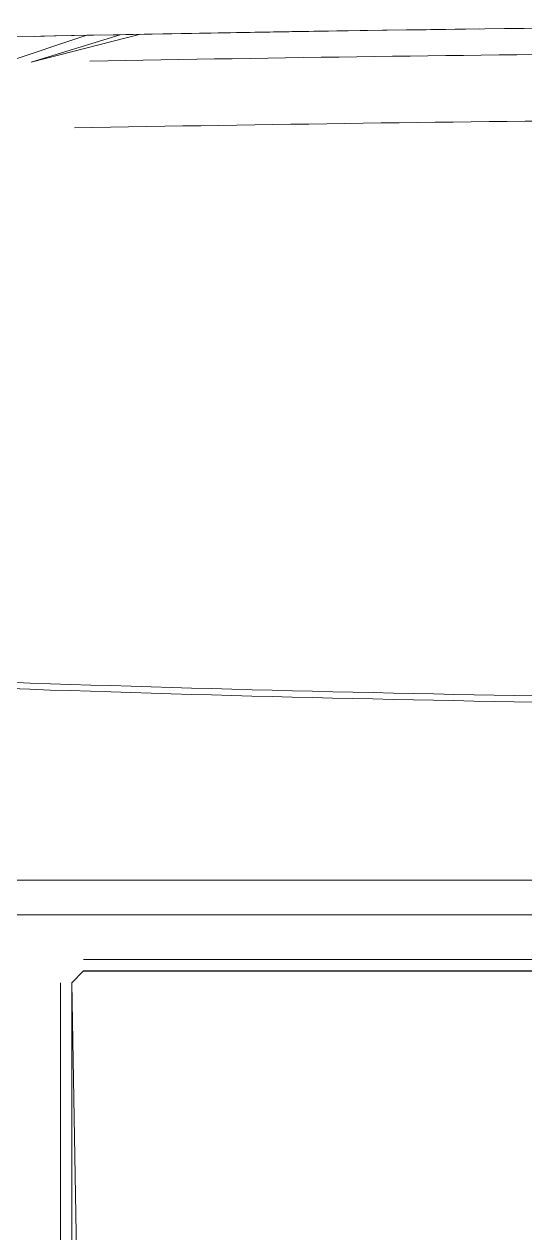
# Model space of a CAD drawing. Header units: millimetres. Extents: x 521 to 148073, y -17811 to 32040.
# Drawn here: x 59657.9 to 59702.7, y 10170.7 to 10278.9 of the extents above; entities that cross this region are included whole.
import ezdxf

# ---------------------------------------------------------------- set-up
doc = ezdxf.new("R2010")
doc.units = ezdxf.units.MM
doc.layers.add('Datové rozvody', color=6, linetype='Continuous')
doc.layers.add('PDF_Geometrie', color=7, linetype='Continuous', true_color=0xbdbdbd)

# ---------------------------------------------------------------- blocks, each defined once
blk = doc.blocks.new('projektor')
at = {"layer": 'PDF_Geometrie', "lineweight": 13}
for points in [[(86470.74, 15187.17), (86470.82, 15183.15), (86468.42, 15190.34), (86468.4, 15191.44), (86468.38, 15192.54), (86468.36, 15193.62), (86468.33, 15194.69), (86468.31, 15195.8), (86468.28, 15196.96), (86468.24, 15198.17), (86468.2, 15199.41), (86468.15, 15200.7), (86468.09, 15202.02), (86468.03, 15203.35), (86467.96, 15204.7), (86467.88, 15206.05), (86467.79, 15207.38), (86467.71, 15208.67), (86467.61, 15209.94), (86467.51, 15211.18), (86467.41, 15212.39), (86467.3, 15213.58), (86467.19, 15214.74)], [(86394.27, 15194.02), (86394.27, 15097.26), (86394.17, 15059.77)], [(86397.29, 15194.02), (86397.29, 15100.29), (86397.26, 15086.13), (86396.78, 15085.62), (86395.39, 15089.77), (86394.9, 15081.06), (86394.9, 15089.77)], [(86470.82, 15183.15), (86470.87, 15180.25), (86468.47, 15188.01), (86470.91, 15178.47)], [(86331.72, 15185.46), (86388.36, 15185.46)], [(86331.72, 15185.46), (86388.36, 15185.46)], [(86330.7, 15183.44), (86329.69, 15183.44), (86388.36, 15184.45)], [(86331.72, 15184.46), (86388.36, 15184.46)], [(86388.36, 15184.46), (86389.38, 15183.44)], [(86389.37, 15183.44), (86389.37, 15066.1), (86389.13, 15054.73), (86388.36, 15064.08)], [(86389.38, 15183.44), (86389.38, 15066.1)], [(86390.38, 15183.44), (86390.38, 15066.1)], [(86390.39, 15183.44), (86390.39, 15066.1)], [(86470.88, 15179.77), (86471.14, 15165.31), (86471.17, 15163.39), (86471.29, 15155.37), (86471.26, 15157.43), (86471.37, 15149.02)]]:
    blk.add_lwpolyline(points, dxfattribs=at)
for centre, radius, start, end in [((88972.88, 15101.2), 2560.46, 177.5047, 180.0203), ((88968.43, 15101.29), 2555.46, 177.50251, 180.02234), ((81402.75, 15083.74), 5069.04, 0.00068, 1.23257), ((81114.11, 15085.68), 5349.56, 359.97994, 1.0555), ((81134.35, 15083.72), 5335.14, 0.00093, 1.065)]:
    blk.add_arc(centre, radius, start, end, dxfattribs=at)

msp = doc.modelspace()

# ---------------------------------------------------------------- block references
at = {"layer": 'Datové rozvody', "xscale": 1.027900945623324, "yscale": 1.027900945623324, "zscale": 1.027900945623324, "rotation": 90.00000000000024}
msp.add_blockref('projektor', (75270.29, -78605.57), dxfattribs=at)

doc.saveas('drawing.dxf')
